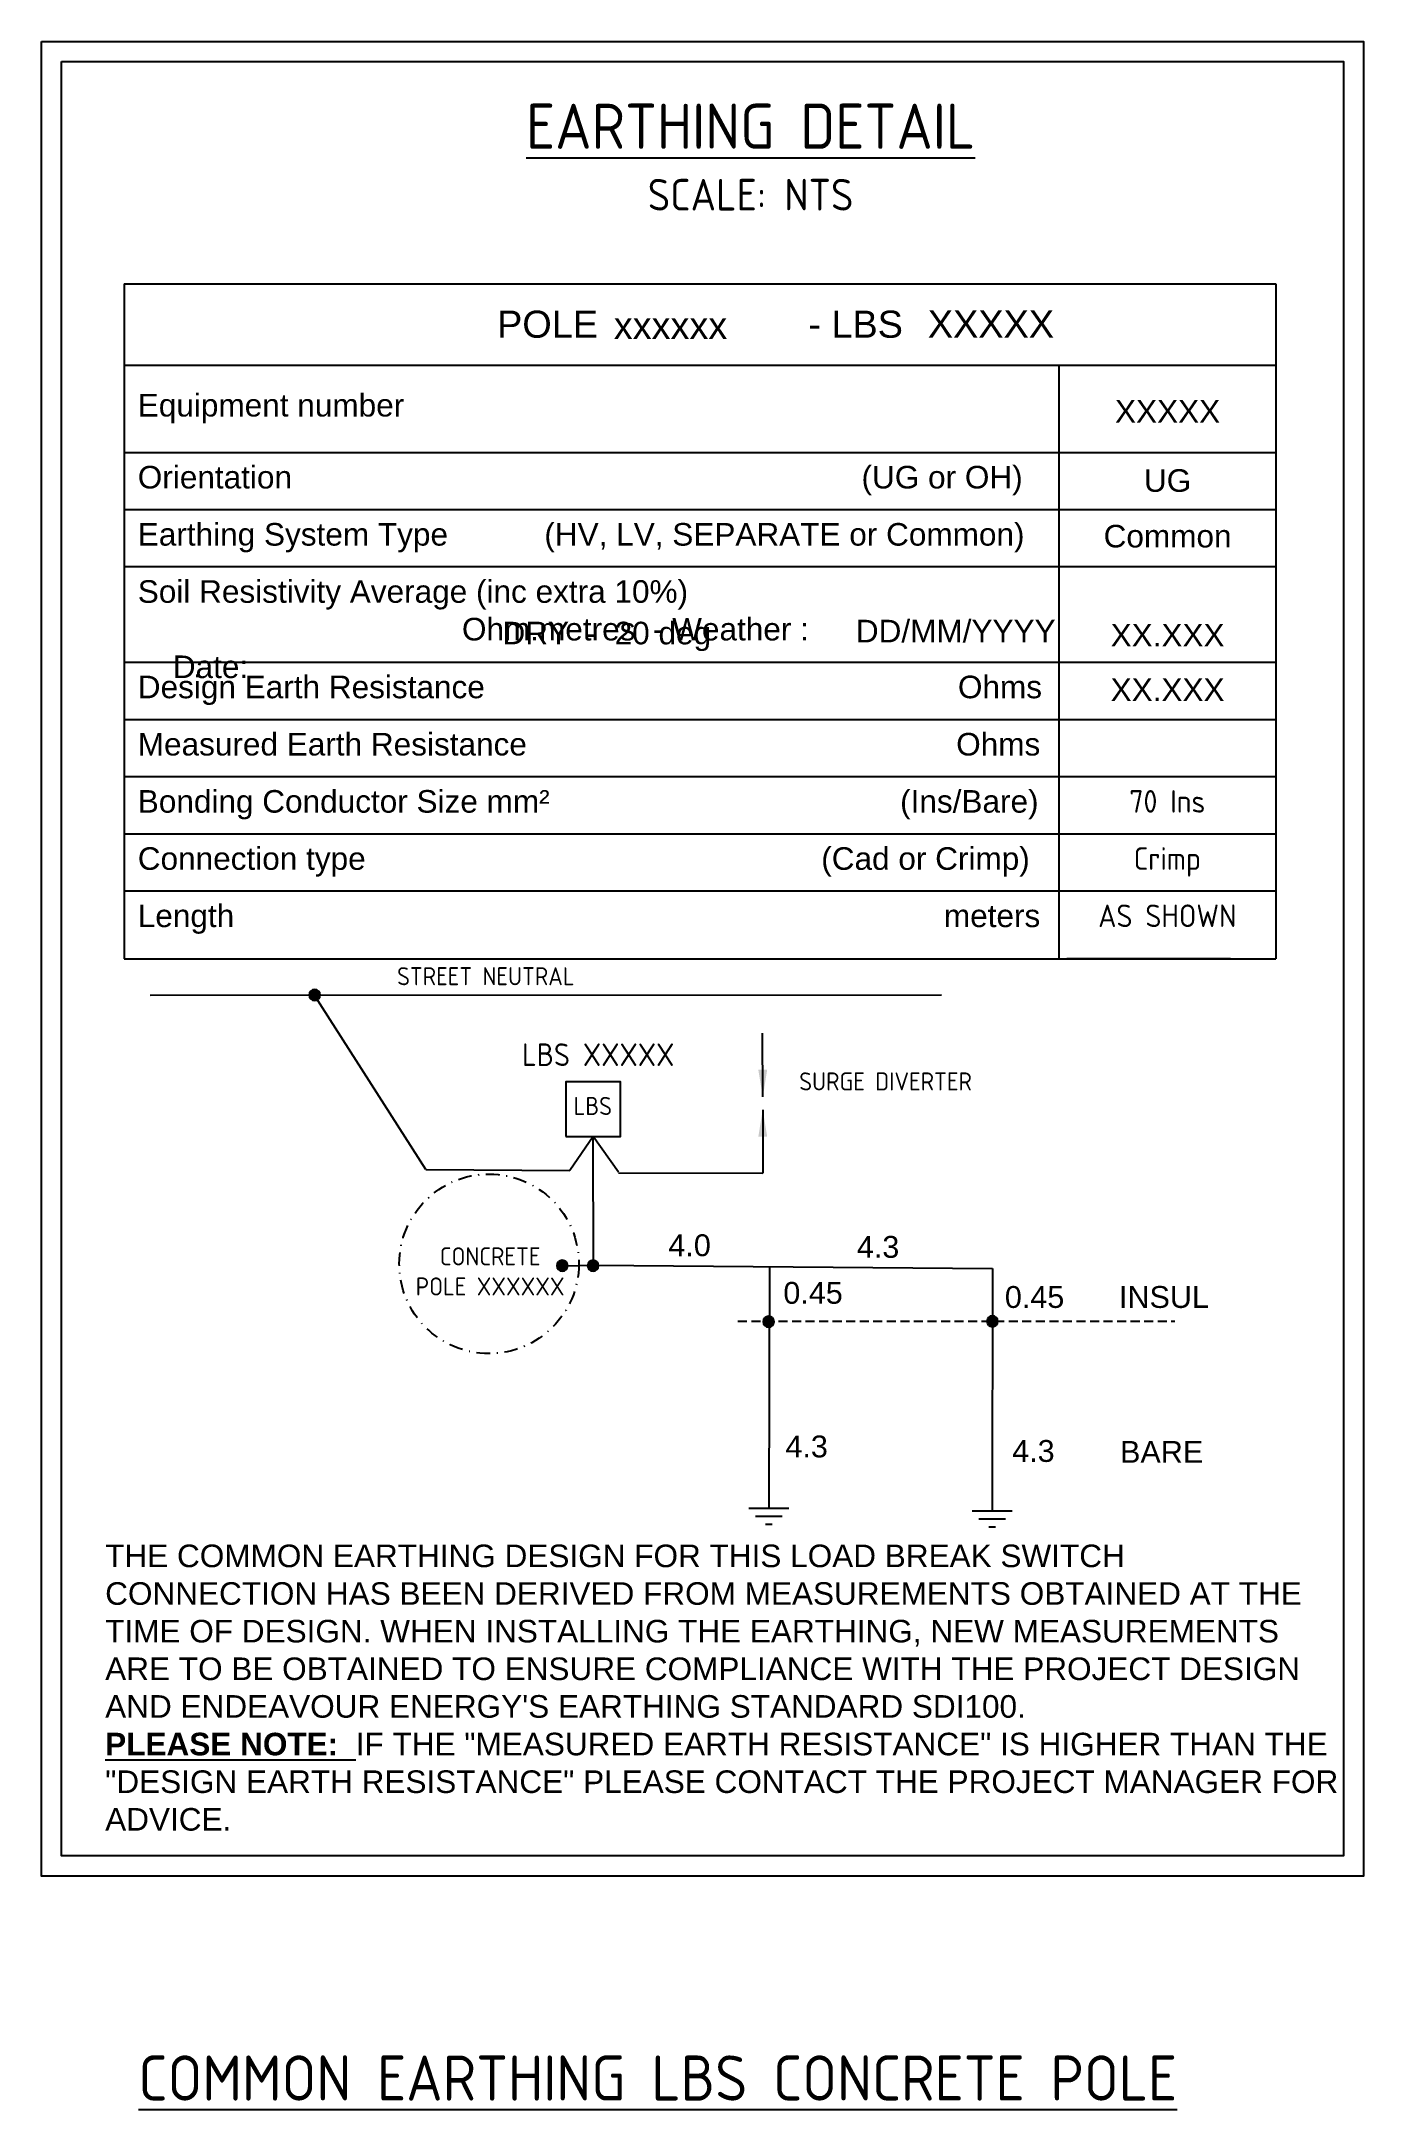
# Model space of a CAD drawing. Header units: metres. Extents: x 1125 to 1272, y -288 to -59.
import ezdxf
from ezdxf.enums import TextEntityAlignment as Align

# ---------------------------------------------------------------- set-up
doc = ezdxf.new("R2010")
doc.units = ezdxf.units.M
doc.linetypes.add('DASHDOT2', pattern=[0.5, 0.25, -0.125, 0, -0.125])
doc.linetypes.add('DASHED', pattern=[0.75, 0.5, -0.25])
doc.layers.get('0').update_dxf_attribs({"color": 6})
doc.layers.add('Earthing_SP_Misc', color=7, linetype='Continuous')
doc.layers.add('Notes', color=7, linetype='Continuous')
doc.styles.add('ARIAL', font='arial.ttf', dxfattribs={"height": 2})
doc.styles.add('iecISOCP', font='isocp.shx')
doc.styles.add('POLE_LABEL', font='arial.ttf', dxfattribs={"height": 2.5})
doc.styles.add('RoadName', font='arial.ttf', dxfattribs={"height": 2.5})
doc.styles.get("Standard").update_dxf_attribs({"font": 'arial.ttf'})
doc.dimstyles.new('GISCAD Dim Style', dxfattribs={"dimtxt": 2.5, "dimasz": 3, "dimexe": 1.25, "dimexo": 0.625, "dimtad": 1, "dimtoh": 1, "dimdec": 1, "dimtxsty": 'ARIAL', "dimcen": 2.5, "dimadec": 0, "dimazin": 0, "dimtfac": 1, "dimtdec": 1, "dimtmove": 0, "dimatfit": 3, "dimfxl": 1.25, "dimarcsym": 0})

# ---------------------------------------------------------------- blocks, each defined once
blk = doc.blocks.new('POLE_EXT')
blk.add_hatch(color=256).paths.add_polyline_path([(-1, 0, 1), (1, 0, 1)])
blk.add_lwpolyline([(-1, 0, 1), (1, 0, 1)], format="xyb", close=True)
for tag, height, flags, p in [('pNumber', 2.5, 8, (-17.84, 2.07)), ('OWNED_BY', 0.2, 9, (1.35, -0.4)), ('SPECIAL_USE', 0.2, 9, (1.35, -0.8)), ('STATE', 0.2, 9, (1.35, -1)), ('cLV', 0.2, 9, (1.35, -1.4)), ('hDepth', 0.2, 9, (1.35, -1.6)), ('hDia', 0.2, 9, (1.35, -1.8)), ('cHV', 0.2, 9, (1.35, -2)), ('cLinedev', 0.2, 9, (1.35, -3.4)), ('pExisting', 0.2, 9, (1.35, -3.8)), ('PARENT', 0.2, 9, (1.35, -0.6)), ('USAGE', 0.2, 9, (1.35, -1.2)), ('LBRACKET', 0.2, 9, (1.35, -2.2)), ('LExisting', 0.2, 9, (1.35, -2.4)), ('LANTNUMBER', 0.2, 9, (1.35, -2.6)), ('LOther', 0.2, 9, (1.35, -2.8)), ('LRemove', 0.2, 9, (1.35, -3)), ('LEGEND', 0.2, 9, (1.35, -3.2)), ('LOCATION', 0.2, 9, (1.35, -3.6)), ('pFooting', 0.2, 9, (1.35, -4.4)), ('pNew', 0.2, 9, (1.35, -4.6)), ('pRelocate', 0.2, 9, (1.35, -5)), ('pRemove', 0.2, 9, (1.35, -5.2)), ('pReplace', 0.2, 9, (1.35, -5.4)), ('pStay', 0.2, 9, (1.35, -5.6)), ('pType', 0.2, 9, (1.35, -5.8)), ('cspan', 0.2, 9, (1.35, -6)), ('STREETNAME', 0.2, 9, (1.35, -6.2)), ('SUBURB', 0.2, 9, (1.35, -6.4)), ('OPERATED_BY', 0.2, 9, (1.36, -7.01)), ('PFNUMBER', 0.2, 9, (1.35, -4)), ('NEWPFNUMBER', 0.2, 9, (1.35, -4.2)), ('NOTES', 0.2, 9, (1.35, -6.6)), ('MAINTAINED_BY', 0.2, 9, (1.36, -6.81))]:
    blk.add_attdef(tag, text='', height=height, dxfattribs=dict(flags=flags)).set_placement(p, align=Align.MIDDLE_LEFT)
at = {"style": 'POLE_LABEL', "flags": 9}
for tag, p in [('STRUCTURE_PLANT_NUMBER', (1.35, 0.03)), ('STREET_CODE', (1.35, -0.2))]:
    blk.add_attdef(tag, text='', height=0.2, dxfattribs=at).set_placement(p, align=Align.MIDDLE_LEFT)
at = {"flags": 1}
blk.add_attdef('Z', (1.35, -7.33), '', height=0.2, dxfattribs=at)
blk = doc.blocks.new('*T2')
at = {"layer": 'Earthing_SP_Misc', "color": 0, "linetype": 'ByBlock', "lineweight": -2}
for p, q in [((0, 0), (127.52, 0)), ((0, 0), (0, -74.74)), ((127.52, 0), (127.52, -74.74)), ((0, -9), (127.52, -9)), ((103.51, -9), (103.51, -74.74)), ((0, -18.67), (127.52, -18.67)), ((0, -25), (127.52, -25)), ((0, -31.33), (127.52, -31.33)), ((0, -41.9), (127.52, -41.9)), ((0, -48.24), (127.52, -48.24)), ((0, -54.57), (127.52, -54.57)), ((0, -60.9), (127.52, -60.9)), ((0, -67.24), (127.52, -67.24)), ((0, -74.74), (127.52, -74.74))]:
    blk.add_line(p, q, dxfattribs=at)
at = {"layer": 'Earthing_SP_Misc', "color": 0}
for s, insert, char_height, width, attachment_point in [('{\\f@Arial Unicode MS|b0|i0|c0|p34;POLE                    - LBS }', (63.76, -4.5), 3, 124.5164, 5), ('{\\f@Arial Unicode MS|b0|i0|c0|p34;Equipment number}', (1.5, -13.83), 2.5, 100.5094, 4), ('{\\f@Arial Unicode MS|b0|i0|c0|p34;Orientation                                                                 (UG or OH)}', (1.5, -20.17), 2.5, 100.5094, 1), ('{\\f@Arial Unicode MS|b0|i0|c0|p34;Earthing System Type           (HV, LV, SEPARATE or Common)}', (1.5, -26.5), 2.5, 100.5094, 1), ('{\\f@Arial Unicode MS|b0|i0|c0|p34;Soil Resistivity Average (inc extra 10%)                                                                               Ohm.metres  - Weather :                                Date:     }', (1.5, -32.83), 2.5, 100.5094, 1), ('{\\f@Arial Unicode MS|b0|i0|c0|p34;Design Earth Resistance                                                      Ohms}', (1.5, -43.4), 2.5, 100.5094, 1), ('{\\f@Arial Unicode MS|b0|i0|c0|p34;Measured Earth Resistance                                                 Ohms}', (1.5, -49.74), 2.5, 100.5094, 1), ('{\\f@Arial Unicode MS|b0|i0|c0|p34;Bonding Conductor Size mm\\f@Arial Unicode MS|b0|i0|c238|p34;²                                        \\f@Arial Unicode MS|b0|i0|c0|p34;(Ins/Bare)}', (1.5, -56.07), 2.5, 100.5094, 1), ('{\\f@Arial Unicode MS|b0|i0|c0|p34;Connection type                                                    (Cad or Crimp)}', (1.5, -62.4), 2.5, 100.5094, 1), ('{\\f@Arial Unicode MS|b0|i0|c0|p34;Length                                                                                 meters}', (1.5, -68.74), 2.5, 100.5094, 1)]:
    blk.add_mtext(s, dxfattribs=dict(at, insert=insert, char_height=char_height, width=width, attachment_point=attachment_point))
at = {"layer": 'Earthing_SP_Misc', "color": 0, "char_height": 2.5, "width": 21.007, "attachment_point": 2, "style": 'iecISOCP'}
for s, insert in [('70 Ins', (115.51, -56.07)), ('Crimp', (115.51, -62.4)), ('AS SHOWN', (115.51, -68.74))]:
    blk.add_mtext(s, dxfattribs=dict(at, insert=insert))
blk = doc.blocks.new('A$C39895954')
at = {"layer": 'Earthing_SP_Misc'}
for p, q in [((117.35, 0), (135.48, 0)), ((135.48, 0), (117.35, 0)), ((117.35, 0), (135.48, 0)), ((135.48, 0), (117.35, 0))]:
    blk.add_line(p, q, dxfattribs=at)
blk.add_lwpolyline([(116.47, 65.74), (140.47, 65.74)], dxfattribs=at)
blk.add_blockref('*T2', (12.96, 74.74))
for tag, p, height in [('POLENO', (67.17, 68.62), 3), ('EQUIPNO.', (101.95, 68.78), 3), ('WEATHER', (54.85, 34.82), 2.5), ('DATE', (93.98, 35.04), 2.5)]:
    blk.add_attdef(tag, p, '', height=height, dxfattribs=at)
for tag, p in [('EQUIPNO.', (128.5, 59.35)), ('ORIENTATION', (128.5, 51.7)), ('EARTHSYS', (128.5, 45.55)), ('SOILRESIS', (128.5, 34.57)), ('DESRES', (128.5, 28.53))]:
    blk.add_attdef(tag, text='', height=2.5, dxfattribs=at).set_placement(p, align=Align.CENTER)
blk = doc.blocks.new('A$C454E5140')
at = {"layer": 'Earthing_SP_Misc'}
for points in [[(0, 203.15), (146.43, 203.15), (146.43, 0), (0, 0)], [(2.24, 200.91), (144.19, 200.91), (144.19, 2.24), (2.24, 2.24)]]:
    blk.add_lwpolyline(points, close=True, dxfattribs=at)
at = {"layer": 'Earthing_SP_Misc', "linetype": 'DASHDOT2', "ltscale": 6}
blk.add_circle((49.58, 67.79), 9.94, dxfattribs=at)
at = {"layer": 'Notes'}
for p, q in [((12.06, 97.55), (99.68, 97.59)), ((42.59, 78.25), (30.27, 97.48)), ((61.12, 81.89), (58.51, 78.13)), ((61.16, 67.46), (61.12, 81.89)), ((63.93, 77.93), (61.12, 81.89)), ((63.92, 77.88), (79.89, 77.84)), ((61.17, 67.63), (105.33, 67.27)), ((80.64, 67.45), (80.56, 40.71)), ((105.33, 67.27), (105.31, 40.39)), ((82.77, 40.71), (78.35, 40.71)), ((82.04, 39.82), (79.09, 39.82)), ((80.93, 38.94), (80.19, 38.94)), ((107.52, 40.39), (103.09, 40.39)), ((106.78, 39.51), (103.83, 39.51)), ((105.67, 38.62), (104.94, 38.62))]:
    blk.add_line(p, q, dxfattribs=at)
at = {"layer": 'Notes', "linetype": 'DASHED', "ltscale": 2}
blk.add_line((77.13, 61.43), (125.52, 61.43), dxfattribs=at)
at = {"layer": 'Notes'}
blk.add_lwpolyline([(58.1, 81.89), (64.15, 81.89), (64.15, 87.94), (58.1, 87.94)], close=True, dxfattribs=at)
for points in [[(42.59, 78.25), (58.51, 78.13)], [(57.69, 67.58), (61.17, 67.63)]]:
    blk.add_lwpolyline(points, dxfattribs=at)
ref = blk.add_blockref('A$C39895954', (-3.78, 101.58))
ref.add_attrib('POLENO', 'xxxxxx', (63.39, 170.2), dxfattribs={"layer": 'Earthing_SP_Misc', "height": 3})
ref.add_attrib('EQUIPNO.', 'XXXXX', (98.17, 170.36), dxfattribs={"layer": 'Earthing_SP_Misc', "height": 3})
ref.add_attrib('EQUIPNO.', 'XXXXX', dxfattribs={"layer": 'Earthing_SP_Misc', "height": 2.5}).set_placement((124.72, 160.93), align=Align.CENTER)
ref.add_attrib('ORIENTATION', 'UG', dxfattribs={"layer": 'Earthing_SP_Misc', "height": 2.5}).set_placement((124.72, 153.28), align=Align.CENTER)
ref.add_attrib('EARTHSYS', 'Common', dxfattribs={"layer": 'Earthing_SP_Misc', "height": 2.5}).set_placement((124.72, 147.12), align=Align.CENTER)
ref.add_attrib('WEATHER', 'DRY  -  20 deg', (51.07, 136.39), dxfattribs={"layer": 'Earthing_SP_Misc', "height": 2.5})
ref.add_attrib('DATE', 'DD/MM/YYYY', (90.2, 136.61), dxfattribs={"layer": 'Earthing_SP_Misc', "height": 2.5})
ref.add_attrib('SOILRESIS', 'XX.XXX', dxfattribs={"layer": 'Earthing_SP_Misc', "height": 2.5}).set_placement((124.72, 136.15), align=Align.CENTER)
ref.add_attrib('DESRES', 'XX.XXX', dxfattribs={"layer": 'Earthing_SP_Misc', "height": 2.5}).set_placement((124.72, 130.11), align=Align.CENTER)
at = {"layer": 'Notes', "xscale": 0.6049999999813735, "yscale": 0.6049999999813735, "zscale": 0.6049999999813735}
for p in [(30.27, 97.56), (57.69, 67.58), (61.1, 67.58), (80.54, 61.38), (105.32, 61.43)]:
    blk.add_blockref('POLE_EXT', p, dxfattribs=at)
at = {"layer": 'Earthing_SP_Misc', "style": 'iecISOCP'}
for s, insert, char_height, width, attachment_point in [('{\\LEARTHING DETAIL}\\P{\\H0.7x;SCALE: NTS}', (78.54, 190.34), 5, 155.3148, 5), ('CONCRETE \\PPOLE XXXXXX', (49.7, 69.62), 2, 18.8711, 2), ('\\pt87;{\\fArial|b0|i0|c0|p34;\\H0.8333x;\\P\\ptz;THE COMMON EARTHING DESIGN FOR THIS LOAD BREAK SWITCH CONNECTION HAS BEEN DERIVED FROM MEASUREMENTS OBTAINED AT THE TIME OF DESIGN. WHEN INSTALLING THE EARTHING, NEW MEASUREMENTS ARE TO BE OBTAINED TO ENSURE COMPLIANCE WITH THE PROJECT DESIGN AND ENDEAVOUR ENERGY\'S EARTHING STANDARD SDI100.\\P\\fArial|b1|i0|c238|p34;\\LPLEASE NOTE:\\fArial|b0|i0|c238|p34;\\l  IF THE "MEASURED EARTH RESISTANCE" IS HIGHER THAN THE "DESIGN EARTH RESISTANCE" PLEASE CONTACT THE PROJECT MANAGER FOR ADVICE.}', (7.07, 40.87), 3, 136.2083, 1)]:
    blk.add_mtext(s, dxfattribs=dict(at, insert=insert, char_height=char_height, width=width, attachment_point=attachment_point))
at = {"layer": 'Notes', "style": 'RoadName'}
for s, p in [('4.0', (69.44, 68.64)), ('4.3', (90.31, 68.46)), ('0.45', (82.17, 63.37)), ('0.45 ', (106.7, 62.91)), ('INSUL ', (119.34, 62.91)), ('4.3', (82.4, 46.36)), ('4.3', (107.51, 45.86)), ('BARE ', (119.46, 45.76))]:
    blk.add_text(s, height=2.42, dxfattribs=at).set_placement(p)
at = {"layer": 'Notes', "attachment_point": 2, "style": 'iecISOCP'}
for s, insert, char_height, width in [('STREET NEUTRAL', (49.22, 100.64), 2, 29.3984), ('LBS XXXXX', (61.67, 92.2), 2.5, 18.8711), ('SURGE DIVERTER', (93.49, 88.99), 2, 18.8711), ('LBS ', (61.07, 86.27), 2, 18.8711)]:
    blk.add_mtext(s, dxfattribs=dict(at, insert=insert, char_height=char_height, width=width))
at = {"layer": 'Notes'}
for points in [[(79.9, 86.29), (79.87, 93.32)], [(79.89, 84.86), (79.89, 77.84)]]:
    blk.add_leader(points, dimstyle='GISCAD Dim Style', override={"dimgap": -0.625, "dimtad": 0}, dxfattribs=at)

msp = doc.modelspace()

# ---------------------------------------------------------------- block references
msp.add_blockref('A$C454E5140', (1125.2, -261.99))

# ---------------------------------------------------------------- texts
at = {"insert": (1193.46, -284.36), "char_height": 5, "width": 155.3148, "attachment_point": 5, "style": 'iecISOCP'}
msp.add_mtext('{\\LCOMMON EARTHING LBS CONCRETE POLE}', dxfattribs=at)

doc.saveas('drawing.dxf')
